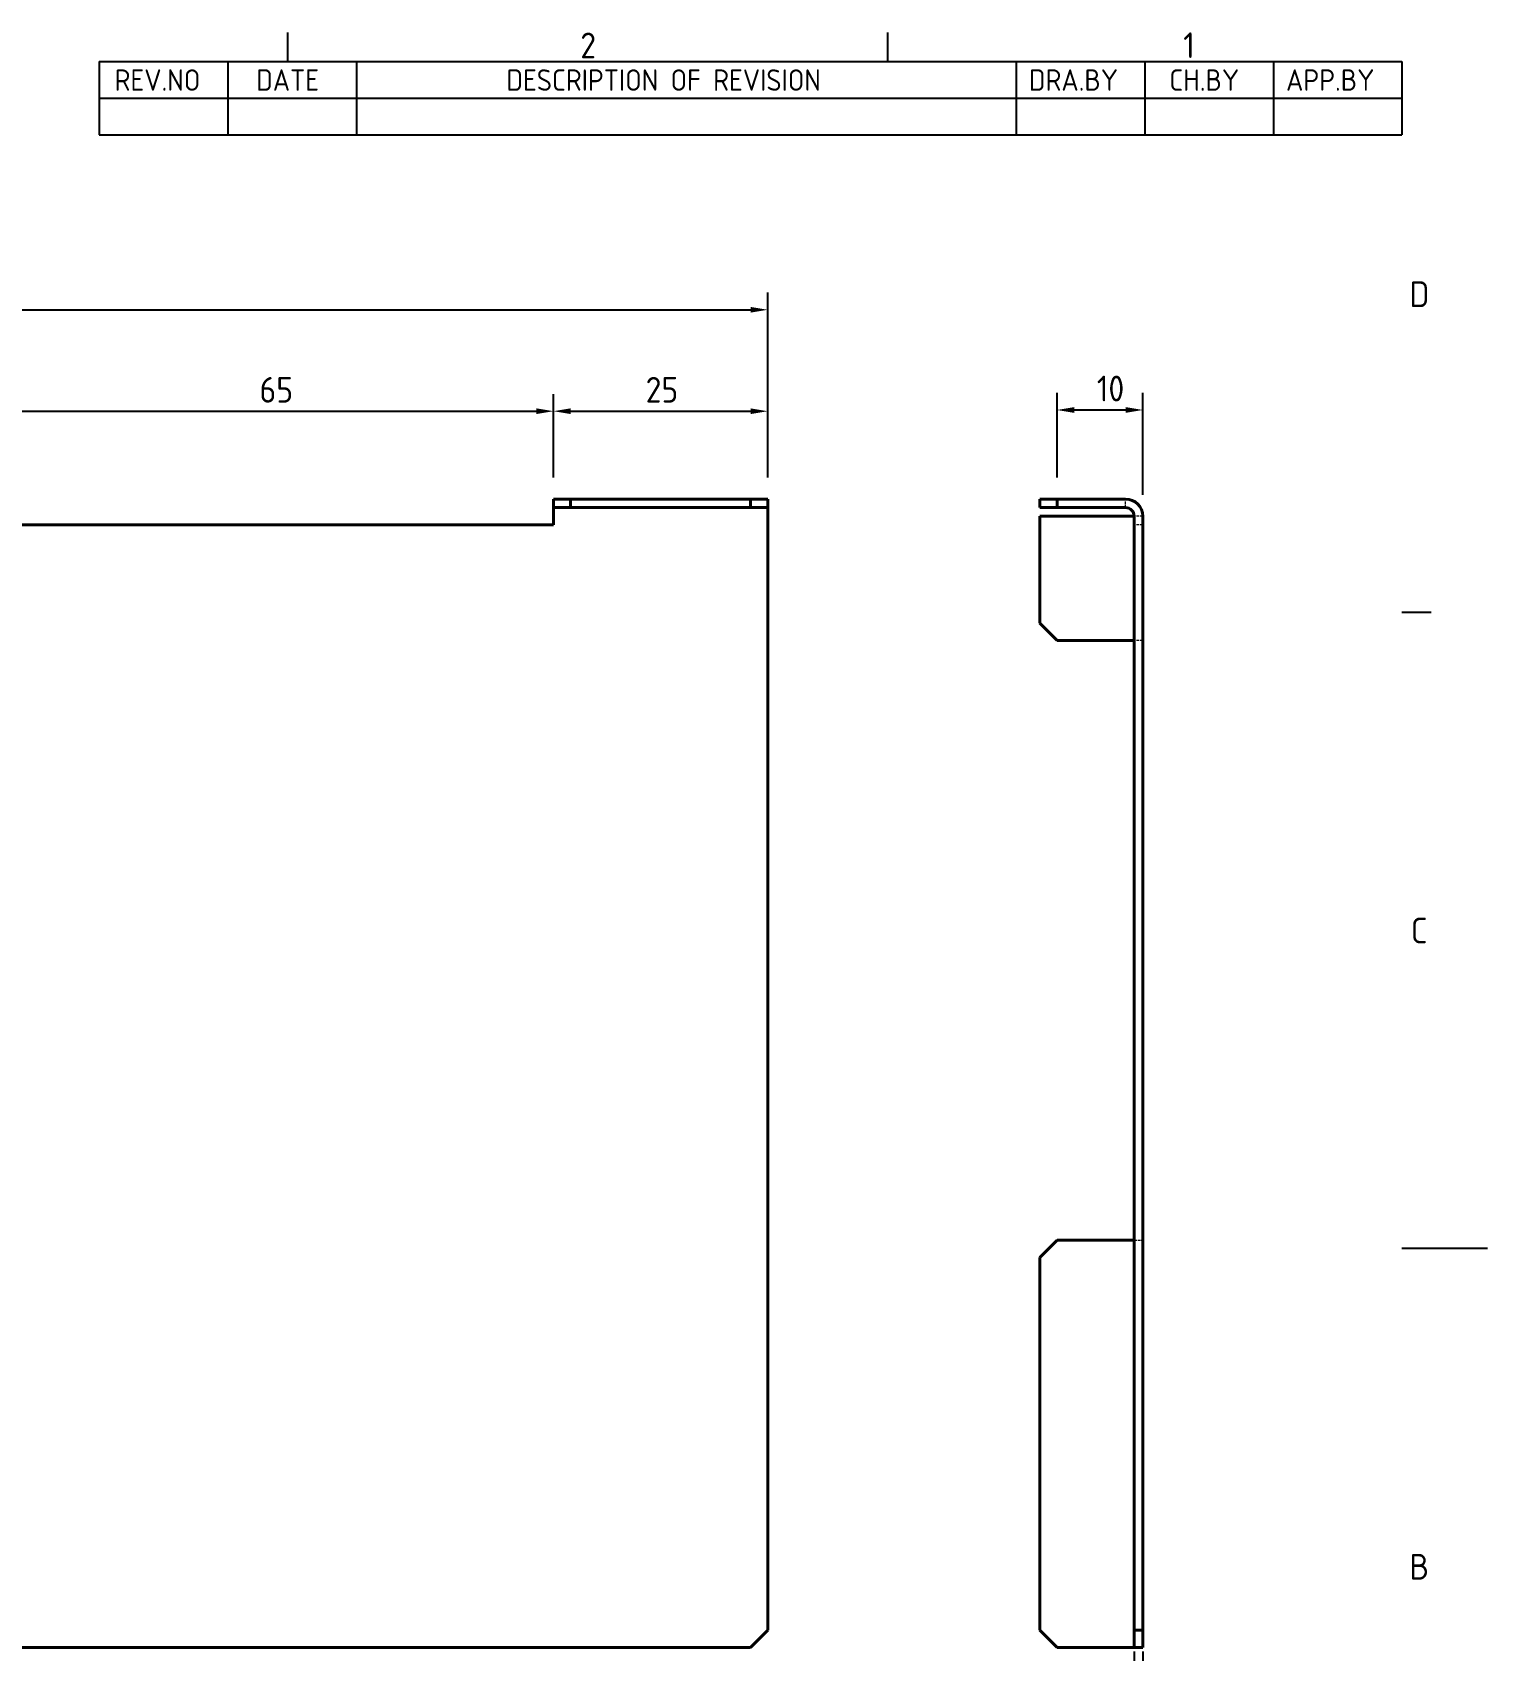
# Model space of a CAD drawing. Header units: millimetres. Extents: x 0 to 420, y 0 to 297.
# Drawn here: x 250.2 to 420, y 101.6 to 290.4 of the extents above; entities that cross this region are included whole.
import ezdxf

# ---------------------------------------------------------------- set-up
doc = ezdxf.new("R2010")
doc.units = ezdxf.units.MM
doc.linetypes.add('DASHED', pattern=[0.2067, 0.1654, -0.0413])
doc.layers.get('0').update_dxf_attribs({"color": 3, "lineweight": 25})
for name, color, linetype, lineweight in [('가려진 것(ISO)', 2, 'DASHED', 18), ('가시적인 것(ISO)', 3, 'Continuous', 40), ('경계(ISO)', 7, 'Continuous', 25), ('기호(ISO)', 5, 'Continuous', 25), ('치수(ISO)', 2, 'Continuous', 25)]:
    doc.layers.add(name, color=color, linetype=linetype, lineweight=lineweight)
doc.styles.add('ISO ProportionalPSTEK', font='isocp.shx')
doc.styles.add('문자 텍스트_PSTEK_POSCO', font='isocp.shx')
doc.styles.add('치수 텍스트_PSTEK_POSCO', font='isocp.shx')
doc.dimstyles.new('치수_PSTEK_POSCO', dxfattribs={"dimtxt": 3, "dimasz": 2, "dimexe": 2, "dimexo": 2.5, "dimgap": 1, "dimtad": 1, "dimrnd": 1e-08, "dimdsep": 46, "dimtxsty": '치수 텍스트_PSTEK_POSCO', "dimcen": 0.09, "dimdle": 10, "dimclrd": 7, "dimclre": 7, "dimclrt": 2, "dimadec": 1, "dimazin": 2, "dimtfac": 1, "dimtmove": 0, "dimatfit": 3, "dimfxl": 0, "dimtolj": 1, "dimlwd": -1, "dimlwe": -1, "dimarcsym": 0})

# ---------------------------------------------------------------- blocks, each defined once
blk = doc.blocks.new('경계 Default Border')
at = {"layer": '경계(ISO)'}
for p, q in [((280, 287.0000076293945), (280, 290.4000091552734)), ((350, 287.0000076293945), (350, 290.4000091552734)), ((410, 222.7499961853027), (413.4000015258789, 222.7499961853027))]:
    blk.add_line(p, q, dxfattribs=at)
at = {"layer": '경계(ISO)', "flags": 128}
blk.add_lwpolyline([(420, 148.5000038146973), (410, 148.5000038146973)], dxfattribs=at)
at = {"layer": '경계(ISO)', "color": 2, "char_height": 3.00000011920929, "attachment_point": 7, "style": '문자 텍스트_PSTEK_POSCO'}
for s, insert in [('2', (314.127739416884, 287.3713945155963)), ('1', (384.4860661041481, 287.4)), ('D', (410.878270202895, 258.3463944559917)), ('C', (411.0445395201643, 184.0963944559917)), ('B', (410.878270202895, 109.8463944559917))]:
    blk.add_mtext(s, dxfattribs=dict(at, insert=insert))
blk = doc.blocks.new('리비전 내역')
at = {"layer": '기호(ISO)'}
for p, q in [((258, 287.0000076293945), (410, 287.0000076293945)), ((258, 287.0000076293945), (258, 282.7200076293945)), ((273, 287.0000076293945), (273, 282.7200076293945)), ((288, 287.0000076293945), (288, 282.7200076293945)), ((365, 287.0000076293945), (365, 282.7200076293945)), ((380, 287.0000076293945), (380, 282.7200076293945)), ((395, 287.0000076293945), (395, 282.7200076293945)), ((410, 287.0000076293945), (410, 282.7200076293945)), ((258, 282.7200076293945), (410, 282.7200076293945)), ((258, 282.7200076293945), (258, 278.4400076293945)), ((273, 282.7200076293945), (273, 278.4400076293945)), ((288, 282.7200076293945), (288, 278.4400076293945)), ((365, 282.7200076293945), (365, 278.4400076293945)), ((380, 282.7200076293945), (380, 278.4400076293945)), ((395, 282.7200076293945), (395, 278.4400076293945)), ((410, 282.7200076293945), (410, 278.4400076293945)), ((258, 278.4400076293945), (410, 278.4400076293945))]:
    blk.add_line(p, q, dxfattribs=at)
at = {"layer": '기호(ISO)', "color": 2, "char_height": 2.5, "attachment_point": 7, "style": 'ISO ProportionalPSTEK'}
for s, insert in [('REV.NO', (259.7871163682308, 283.5831900503393)), ('DATE', (276.3142317728366, 283.5831900503393)), ('DESCRIPTION OF REVISION', (305.5070204333629, 283.5831900503393)), ('DRA.BY', (366.4757339553204, 283.5831900503393)), ('CH.BY', (382.8642915086117, 283.5831900503393)), ('APP.BY', (396.4777339604404, 283.5831900503393))]:
    blk.add_mtext(s, dxfattribs=dict(at, insert=insert))
blk = doc.blocks.new('*D25')
at = {"layer": 'Defpoints', "color": 0}
for p in [(335.9987231833453, 246.1925819000889), (310.9987231833453, 235.9439050991061), (335.9987231833453, 235.943905099106)]:
    blk.add_point(p, dxfattribs=at)
at = {"layer": '치수(ISO)', "color": 7}
for p, q in [((310.9987231833453, 238.4439050991061), (310.9987231833453, 248.1925819000889)), ((335.9987231833453, 238.443905099106), (335.9987231833453, 248.1925819000889)), ((312.9987231833453, 246.1925819000889), (333.9987231833453, 246.1925819000889))]:
    blk.add_line(p, q, dxfattribs=at)
for points in [[(312.9987231833453, 246.5259152334222), (312.9987231833453, 245.8592485667556), (310.9987231833453, 246.1925819000889)], [(333.9987231833453, 246.5259152334222), (333.9987231833453, 245.8592485667556), (335.9987231833453, 246.1925819000889)]]:
    blk.add_solid(points, dxfattribs=at)
at = {"layer": '치수(ISO)', "color": 2, "insert": (321.7585005978082, 248.6928771756795), "char_height": 3, "attachment_point": 4, "style": '치수 텍스트_PSTEK_POSCO'}
blk.add_mtext('\\A1;25', dxfattribs=at)
blk = doc.blocks.new('*D26')
at = {"layer": 'Defpoints', "color": 0}
for p in [(310.9987231833453, 246.1925819000889), (245.9987231833453, 235.9439050991061), (310.9987231833453, 235.9439050991061)]:
    blk.add_point(p, dxfattribs=at)
at = {"layer": '치수(ISO)', "color": 7}
for p, q in [((245.9987231833453, 238.4439050991061), (245.9987231833453, 248.1925819000889)), ((310.9987231833453, 238.4439050991061), (310.9987231833453, 248.1925819000889)), ((247.9987231833453, 246.1925819000889), (308.9987231833453, 246.1925819000889))]:
    blk.add_line(p, q, dxfattribs=at)
for points in [[(247.9987231833453, 246.5259152334222), (247.9987231833453, 245.8592485667556), (245.9987231833453, 246.1925819000889)], [(308.9987231833453, 246.5259152334222), (308.9987231833453, 245.8592485667556), (310.9987231833453, 246.1925819000889)]]:
    blk.add_solid(points, dxfattribs=at)
at = {"layer": '치수(ISO)', "color": 2, "insert": (276.7068273694618, 248.6925819000889), "char_height": 3, "attachment_point": 4, "style": '치수 텍스트_PSTEK_POSCO'}
blk.add_mtext('\\A1;65', dxfattribs=at)
blk = doc.blocks.new('*D28')
at = {"layer": 'Defpoints', "color": 0}
for p in [(379.7576929978791, 246.3356625868761), (369.7576929978791, 235.943905099106), (379.7576929978791, 233.9439050991061)]:
    blk.add_point(p, dxfattribs=at)
at = {"layer": '치수(ISO)', "color": 7}
for p, q in [((369.7576929978791, 238.443905099106), (369.7576929978791, 248.3356625868761)), ((379.7576929978791, 236.4439050991061), (379.7576929978791, 248.3356625868761)), ((371.7576929978791, 246.3356625868761), (377.7576929978791, 246.3356625868761))]:
    blk.add_line(p, q, dxfattribs=at)
for points in [[(371.7576929978791, 246.6689959202095), (371.7576929978791, 246.0023292535428), (369.7576929978791, 246.3356625868761)], [(377.7576929978791, 246.6689959202095), (377.7576929978791, 246.0023292535428), (379.7576929978791, 246.3356625868761)]]:
    blk.add_solid(points, dxfattribs=at)
at = {"layer": '치수(ISO)', "color": 2, "insert": (374.4065118955169, 248.8356625868761), "char_height": 3, "attachment_point": 4, "style": '치수 텍스트_PSTEK_POSCO'}
blk.add_mtext('\\A1;10', dxfattribs=at)
blk = doc.blocks.new('*D29')
at = {"layer": 'Defpoints', "color": 0}
for p in [(378.7576929978791, 103.9439050991061), (379.7576929978791, 103.9439050991061), (379.7576929978791, 88.07865069204215)]:
    blk.add_point(p, dxfattribs=at)
at = {"layer": '치수(ISO)', "color": 7}
for p, q in [((378.7576929978791, 101.4439050991061), (378.7576929978791, 86.07865069204215)), ((379.7576929978791, 101.4439050991061), (379.7576929978791, 86.07865069204215)), ((376.7576929978791, 88.07865069204215), (367.7404485932248, 88.07865069204215)), ((379.7576929978791, 88.07865069204215), (378.7576929978791, 88.07865069204215)), ((381.7576929978791, 88.07865069204215), (383.7576929978791, 88.07865069204215))]:
    blk.add_line(p, q, dxfattribs=at)
for points in [[(376.7576929978791, 88.41198402537547), (376.7576929978791, 87.74531735870882), (378.7576929978791, 88.07865069204215)], [(381.7576929978791, 88.41198402537547), (381.7576929978791, 87.74531735870882), (379.7576929978791, 88.07865069204215)]]:
    blk.add_solid(points, dxfattribs=at)
at = {"layer": '치수(ISO)', "color": 2, "insert": (368.7404485932248, 90.57865069204215), "char_height": 3, "attachment_point": 4, "style": '치수 텍스트_PSTEK_POSCO'}
blk.add_mtext('\\A1;1', dxfattribs=at)
blk = doc.blocks.new('*D30')
at = {"layer": 'Defpoints', "color": 0}
for p in [(335.9987231833453, 258.0297440064265), (335.9987231833453, 235.943905099106), (50.99872318334523, 233.9439050991061)]:
    blk.add_point(p, dxfattribs=at)
at = {"layer": '치수(ISO)', "color": 7}
for p, q in [((50.99872318334523, 236.4439050991061), (50.99872318334523, 260.0297440064265)), ((335.9987231833453, 238.443905099106), (335.9987231833453, 260.0297440064265)), ((52.99872318334523, 258.0297440064265), (333.9987231833453, 258.0297440064265))]:
    blk.add_line(p, q, dxfattribs=at)
for points in [[(52.99872318334523, 258.3630773397598), (52.99872318334523, 257.6964106730932), (50.99872318334523, 258.0297440064265)], [(333.9987231833453, 258.3630773397598), (333.9987231833453, 257.6964106730932), (335.9987231833453, 258.0297440064265)]]:
    blk.add_solid(points, dxfattribs=at)
at = {"layer": '치수(ISO)', "color": 2, "insert": (190.6985005978082, 260.530039282017), "char_height": 3, "attachment_point": 4, "style": '치수 텍스트_PSTEK_POSCO'}
blk.add_mtext('\\A1;285', dxfattribs=at)

msp = doc.modelspace()

# ---------------------------------------------------------------- linework, layer by layer
at = {"layer": '가려진 것(ISO)', "ltscale": 1.904596567153931}
for p, q in [((377.7576929977952, 234.943905099106), (377.7576929977952, 235.943905099106)), ((379.7576929977952, 233.9439050991061), (378.7576929977951, 233.9439050991061)), ((379.7576929978717, 232.9439050991061), (378.7576929978717, 232.9439050991061)), ((379.7576929977958, 219.443905099106), (378.7576929977957, 219.443905099106)), ((378.7576929977957, 149.443905099106), (379.7576929977958, 149.443905099106))]:
    msp.add_line(p, q, dxfattribs=at)
at = {"layer": '가시적인 것(ISO)'}
for p, q in [((312.9987231833453, 235.943905099106), (310.9987231833453, 235.943905099106)), ((310.9987231833453, 235.943905099106), (310.9987231833453, 234.943905099106)), ((310.9987231833453, 234.943905099106), (312.9987231833453, 234.943905099106)), ((310.9987231833453, 234.9439050991061), (310.9987231833453, 233.9439050991061)), ((312.9987231833453, 234.943905099106), (312.9987231833453, 235.943905099106)), ((333.9987231833453, 235.943905099106), (312.9987231833453, 235.943905099106)), ((333.9987231833453, 234.943905099106), (312.9987231833453, 234.943905099106)), ((335.9987231833452, 235.943905099106), (333.9987231833453, 235.943905099106)), ((333.9987231833453, 235.943905099106), (333.9987231833453, 234.943905099106)), ((333.9987231833453, 234.943905099106), (335.9987231833452, 234.943905099106)), ((335.9987231833452, 234.943905099106), (335.9987231833452, 235.943905099106)), ((335.9987231833452, 234.9439050991061), (335.9987231833452, 233.9439050991061)), ((369.7576929978791, 235.943905099106), (367.7576929978785, 235.943905099106)), ((367.7576929978785, 235.943905099106), (367.7576929978785, 234.943905099106)), ((367.7576929978785, 234.943905099106), (369.7576929978791, 234.943905099106)), ((369.7576929978791, 234.943905099106), (369.7576929978791, 235.943905099106)), ((377.7576929978791, 235.943905099106), (369.7576929978791, 235.943905099106)), ((369.7576929978791, 234.943905099106), (377.7576929978791, 234.943905099106)), ((310.9987231833453, 232.9439050991061), (245.9987231833453, 232.9439050991061)), ((310.9987231833453, 233.9439050991061), (310.9987231833453, 232.9439050991061)), ((335.9987231833452, 233.9439050991061), (335.9987231833452, 103.9439050991061)), ((367.7576929977948, 233.9439050991061), (367.7576929977948, 221.4439050991061)), ((377.7576929977949, 233.9439050991061), (367.7576929977948, 233.9439050991061)), ((378.7576929977952, 233.9439050991061), (377.7576929977949, 233.9439050991061)), ((378.7576929978791, 233.9439050991061), (378.7576929978791, 103.9439050991061)), ((379.7576929978791, 103.9439050991061), (379.7576929978791, 233.9439050991061)), ((369.7576929977948, 219.443905099106), (367.7576929977948, 221.4439050991061)), ((369.7576929977948, 219.443905099106), (377.7576929977948, 219.443905099106)), ((377.7576929977949, 219.443905099106), (378.7576929977952, 219.443905099106)), ((367.7576929977948, 147.443905099106), (369.7576929977948, 149.443905099106)), ((377.7576929977948, 149.443905099106), (369.7576929977948, 149.443905099106)), ((378.7576929977952, 149.443905099106), (377.7576929977949, 149.443905099106)), ((367.7576929977948, 147.443905099106), (367.7576929977948, 103.9439050991061)), ((335.9987231833452, 103.9439050991061), (333.9987231833453, 101.9439050991061)), ((369.7576929977948, 101.943905099106), (367.7576929977948, 103.9439050991061)), ((378.7576929978791, 103.9439050991061), (378.7576929978786, 101.9439050991061)), ((379.7576929978791, 103.9439050991061), (378.7576929978791, 103.9439050991061)), ((379.7576929978785, 101.9439050991061), (379.7576929978791, 103.9439050991061)), ((333.9987231833453, 101.9439050991061), (52.99872318334529, 101.943905099106)), ((369.7576929977948, 101.943905099106), (377.7576929977949, 101.943905099106)), ((377.7576929977949, 101.943905099106), (378.7576929977952, 101.943905099106)), ((378.7576929978786, 101.9439050991061), (379.7576929978785, 101.9439050991061))]:
    msp.add_line(p, q, dxfattribs=at)
for radius in [1.999999999999991, 0.9999999999999964]:
    msp.add_arc((377.7576929978791, 233.9439050991061), radius, 0, 90, dxfattribs=at)

# ---------------------------------------------------------------- block references
msp.add_blockref('경계 Default Border', (0, 0))
at = {"layer": '기호(ISO)'}
msp.add_blockref('리비전 내역', (0, 0), dxfattribs=at)

# ---------------------------------------------------------------- dimensions: what is measured, and where the dimension line sits
at = {"layer": '치수(ISO)', "color": 7}
for base, p1, p2, override, picture, middle in [((335.9987231833453, 258.0297440064265), (50.99872318334523, 233.9439050991061), (335.9987231833453, 235.943905099106), {"dimdec": 2, "dimtp": 0, "dimtm": -0, "dimtdec": 2, "dimtofl": 0, "dimatfit": 1}, '*D30', (193.4987231833452, 258.0297440064265)), ((310.9987231833453, 246.1925819000889), (245.9987231833453, 235.9439050991061), (310.9987231833453, 235.9439050991061), {"dimdec": 2, "dimtp": 0, "dimtm": -0, "dimtdec": 2, "dimtofl": 0, "dimatfit": 1}, '*D26', (278.5087231833453, 246.1925819000889)), ((335.9987231833453, 246.1925819000889), (310.9987231833453, 235.9439050991061), (335.9987231833453, 235.943905099106), {"dimdec": 2, "dimtp": 0, "dimtm": -0, "dimtdec": 2, "dimtofl": 0, "dimatfit": 1}, '*D25', (323.5087231833452, 246.1925819000889)), ((379.7576929978791, 88.07865069204215), (378.7576929978791, 103.9439050991061), (379.7576929978791, 103.9439050991061), {"dimdec": 2, "dimtp": 0, "dimtm": -0, "dimtdec": 2, "dimtofl": 1, "dimatfit": 1}, '*D29', (369.0404485932248, 88.07865069204215))]:
    dim = msp.add_linear_dim(base=base, p1=p1, p2=p2, angle=180, dimstyle='치수_PSTEK_POSCO', override=override, dxfattribs=at)
    dim.commit()
    dim.dimension.update_dxf_attribs({"geometry": picture, "text_midpoint": middle, "dimtype": 160})
dim = msp.add_linear_dim(base=(379.7576929978791, 246.3356625868761), p1=(369.7576929978791, 235.943905099106), p2=(379.7576929978791, 233.9439050991061), dimstyle='치수_PSTEK_POSCO', override={"dimdec": 2, "dimtp": 0, "dimtm": -0, "dimtdec": 2, "dimtofl": 0, "dimatfit": 1}, dxfattribs=at)
dim.commit()
dim.dimension.update_dxf_attribs({"geometry": '*D28', "text_midpoint": (375.7576929978791, 246.3356625868761), "dimtype": 160})

doc.saveas('drawing.dxf')
